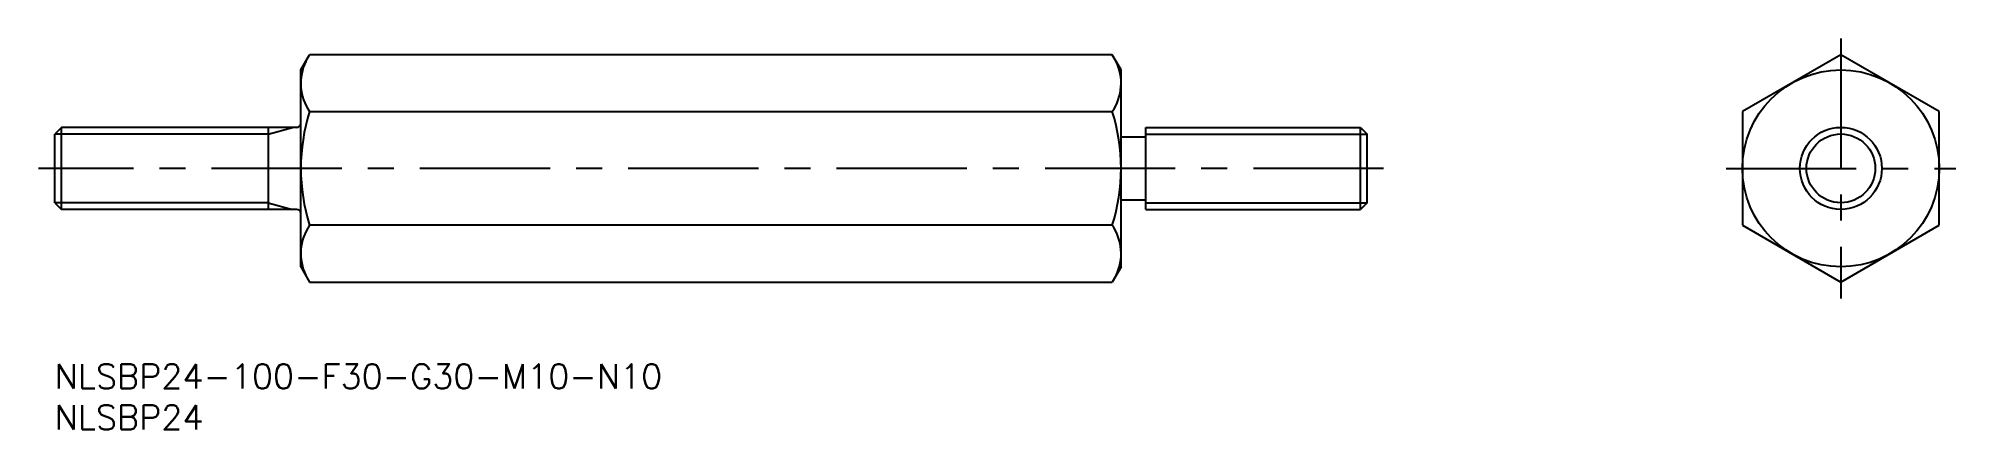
# Model space of a CAD drawing. Extents: x -2 to 232, y -8 to 40.
import ezdxf

# ---------------------------------------------------------------- set-up
doc = ezdxf.new("R2010")
doc.units = 0
doc.header["$LTSCALE"] = 0.5
doc.linetypes.add('CENTER', pattern=[50.8, 31.75, -6.35, 6.35, -6.35])
for name, color, linetype in [('MSM_CENTER', 1, 'CENTER'), ('MSM_CONTINUOUS', 7, 'CONTINUOUS'), ('MSM_NARROW', 5, 'CONTINUOUS'), ('MSM_PART_NUMBER', 7, 'CONTINUOUS')]:
    doc.layers.add(name, color=color, linetype=linetype)
doc.styles.get("Standard").update_dxf_attribs({"font": 'txt.shx', "height": 3, "bigfont": 'bigfont.shx'})

# ---------------------------------------------------------------- blocks, each defined once
blk = doc.blocks.new('*U4')
at = {"layer": 'MSM_PART_NUMBER'}
blk.add_text('NLSBP24-100-F30-G30-M10-N10', height=3, dxfattribs=at).set_placement((0, -3))
blk = doc.blocks.new('*U5')
at = {"layer": 'MSM_PART_NUMBER'}
blk.add_text('NLSBP24', height=3, dxfattribs=at).set_placement((0, -8))

msp = doc.modelspace()

# ---------------------------------------------------------------- linework, layer by layer
at = {"layer": 'MSM_CENTER'}
for p, q in [((217.75, 39.71), (217.75, 8)), ((162, 23.86), (-2, 23.86)), ((203.75, 23.86), (231.75, 23.86))]:
    msp.add_line(p, q, dxfattribs=at)
at = {"layer": 'MSM_CONTINUOUS'}
for p, q in [((30, 35.86), (31.07, 37.71)), ((128.93, 37.71), (31.07, 37.71)), ((130, 35.86), (128.93, 37.71)), ((217.75, 37.71), (205.75, 30.78)), ((229.75, 30.78), (217.75, 37.71)), ((30, 11.86), (30, 35.86)), ((130, 11.86), (130, 35.86)), ((31.07, 30.78), (128.93, 30.78)), ((205.75, 30.78), (205.75, 16.93)), ((229.75, 16.93), (229.75, 30.78)), ((0.81, 28.86), (0, 28.04)), ((29.5, 28.86), (0.81, 28.86)), ((0.81, 18.86), (0.81, 28.86)), ((26, 28.86), (26, 18.86)), ((133, 28.86), (159.19, 28.86)), ((133, 18.86), (133, 28.86)), ((159.19, 18.86), (159.19, 28.86)), ((159.19, 28.86), (160, 28.04)), ((0, 19.67), (0, 28.04)), ((130, 27.71), (133, 27.71)), ((160, 19.67), (160, 28.04)), ((0, 19.67), (0.81, 18.86)), ((29.5, 18.86), (0.81, 18.86)), ((130, 20.01), (133, 20.01)), ((133, 18.86), (159.19, 18.86)), ((160, 19.67), (159.19, 18.86)), ((128.93, 16.93), (31.07, 16.93)), ((205.75, 16.93), (217.75, 10)), ((217.75, 10), (229.75, 16.93)), ((30, 11.86), (31.07, 10)), ((130, 11.86), (128.93, 10)), ((31.07, 10), (128.93, 10))]:
    msp.add_line(p, q, dxfattribs=at)
for radius in [12, 5]:
    msp.add_circle((217.75, 23.86), radius, dxfattribs=at)
for centre, radius, start, end in [((36.13, 34.25), 6.13, 154.3842, 214.3842), ((123.87, 34.25), 6.13, 325.6158, 25.6158), ((52.93, 23.86), 22.93, 162.412, 197.588), ((107.07, 23.86), 22.93, 342.412, 17.588), ((29.5, 29.36), 0.5, 270, 0), ((29.5, 18.36), 0.5, 0, 90), ((36.13, 13.46), 6.13, 145.6158, 205.6158), ((123.87, 13.46), 6.13, 334.3842, 34.3842)]:
    msp.add_arc(centre, radius, start, end, dxfattribs=at)
at = {"layer": 'MSM_NARROW'}
for p, q in [((26, 28.04), (29, 28.86)), ((26, 28.04), (0, 28.04)), ((133, 28.04), (160, 28.04)), ((26, 19.67), (0, 19.67)), ((26, 19.67), (29, 18.86)), ((133, 19.67), (160, 19.67))]:
    msp.add_line(p, q, dxfattribs=at)
msp.add_circle((217.75, 23.86), 4.19, dxfattribs=at)

# ---------------------------------------------------------------- block references
at = {"layer": 'MSM_CONTINUOUS'}
for name in ['*U4', '*U5']:
    msp.add_blockref(name, (0, 0), dxfattribs=at)

doc.saveas('drawing.dxf')
